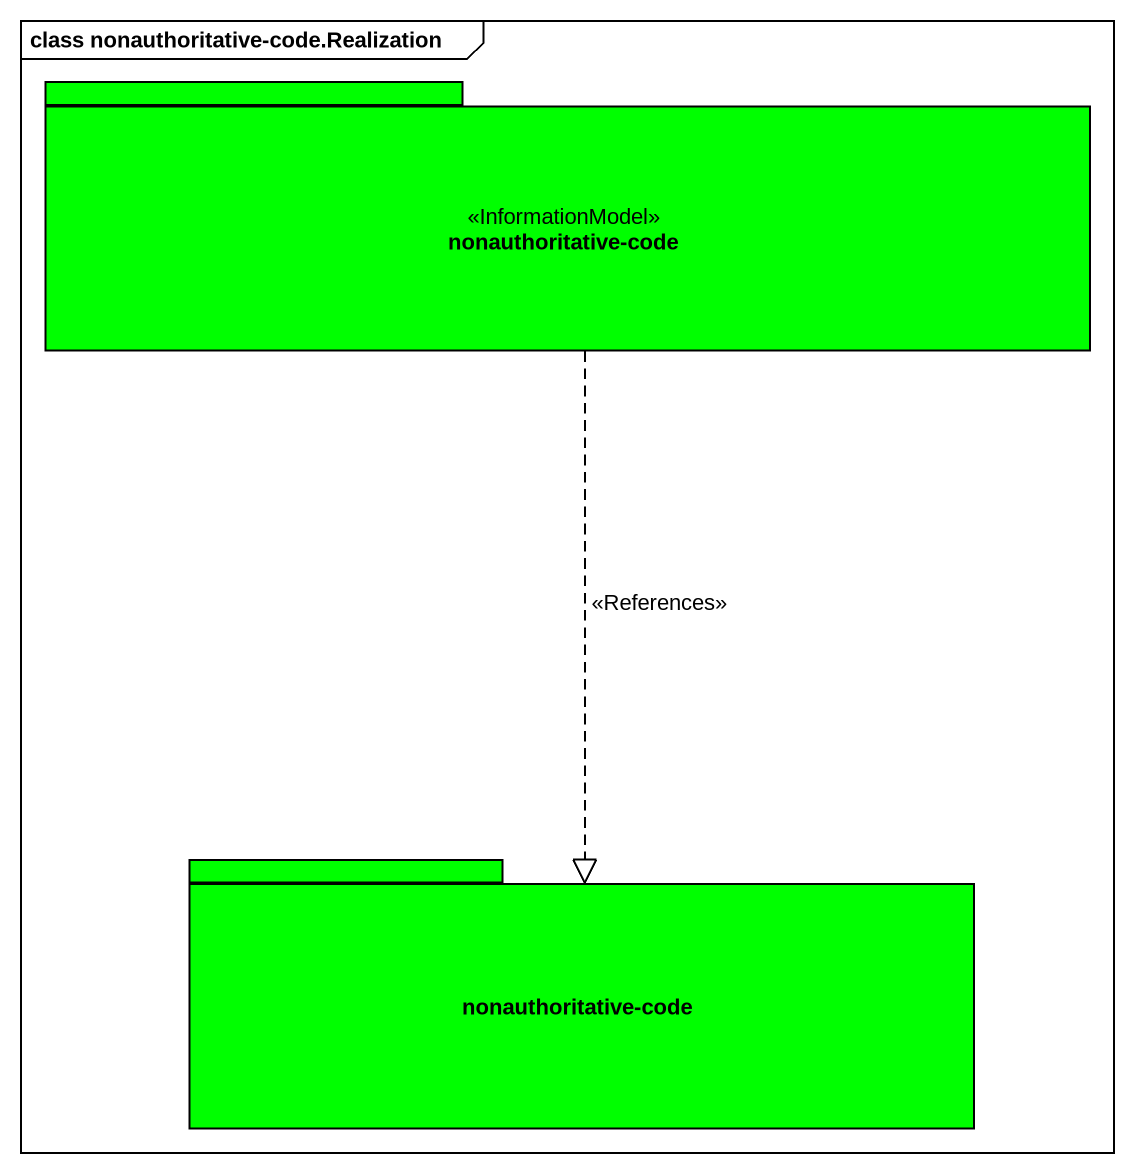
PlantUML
@startuml
mainframe class nonauthoritative-code.Realization
package "nonauthoritative-code" as nonauthoritative_code <<InformationModel>> #00FF00 {
}
package "nonauthoritative-code" as nonauthoritative_code_2 #00FF00 {
}
nonauthoritative_code ..|> nonauthoritative_code_2 : <<References>>
@enduml
